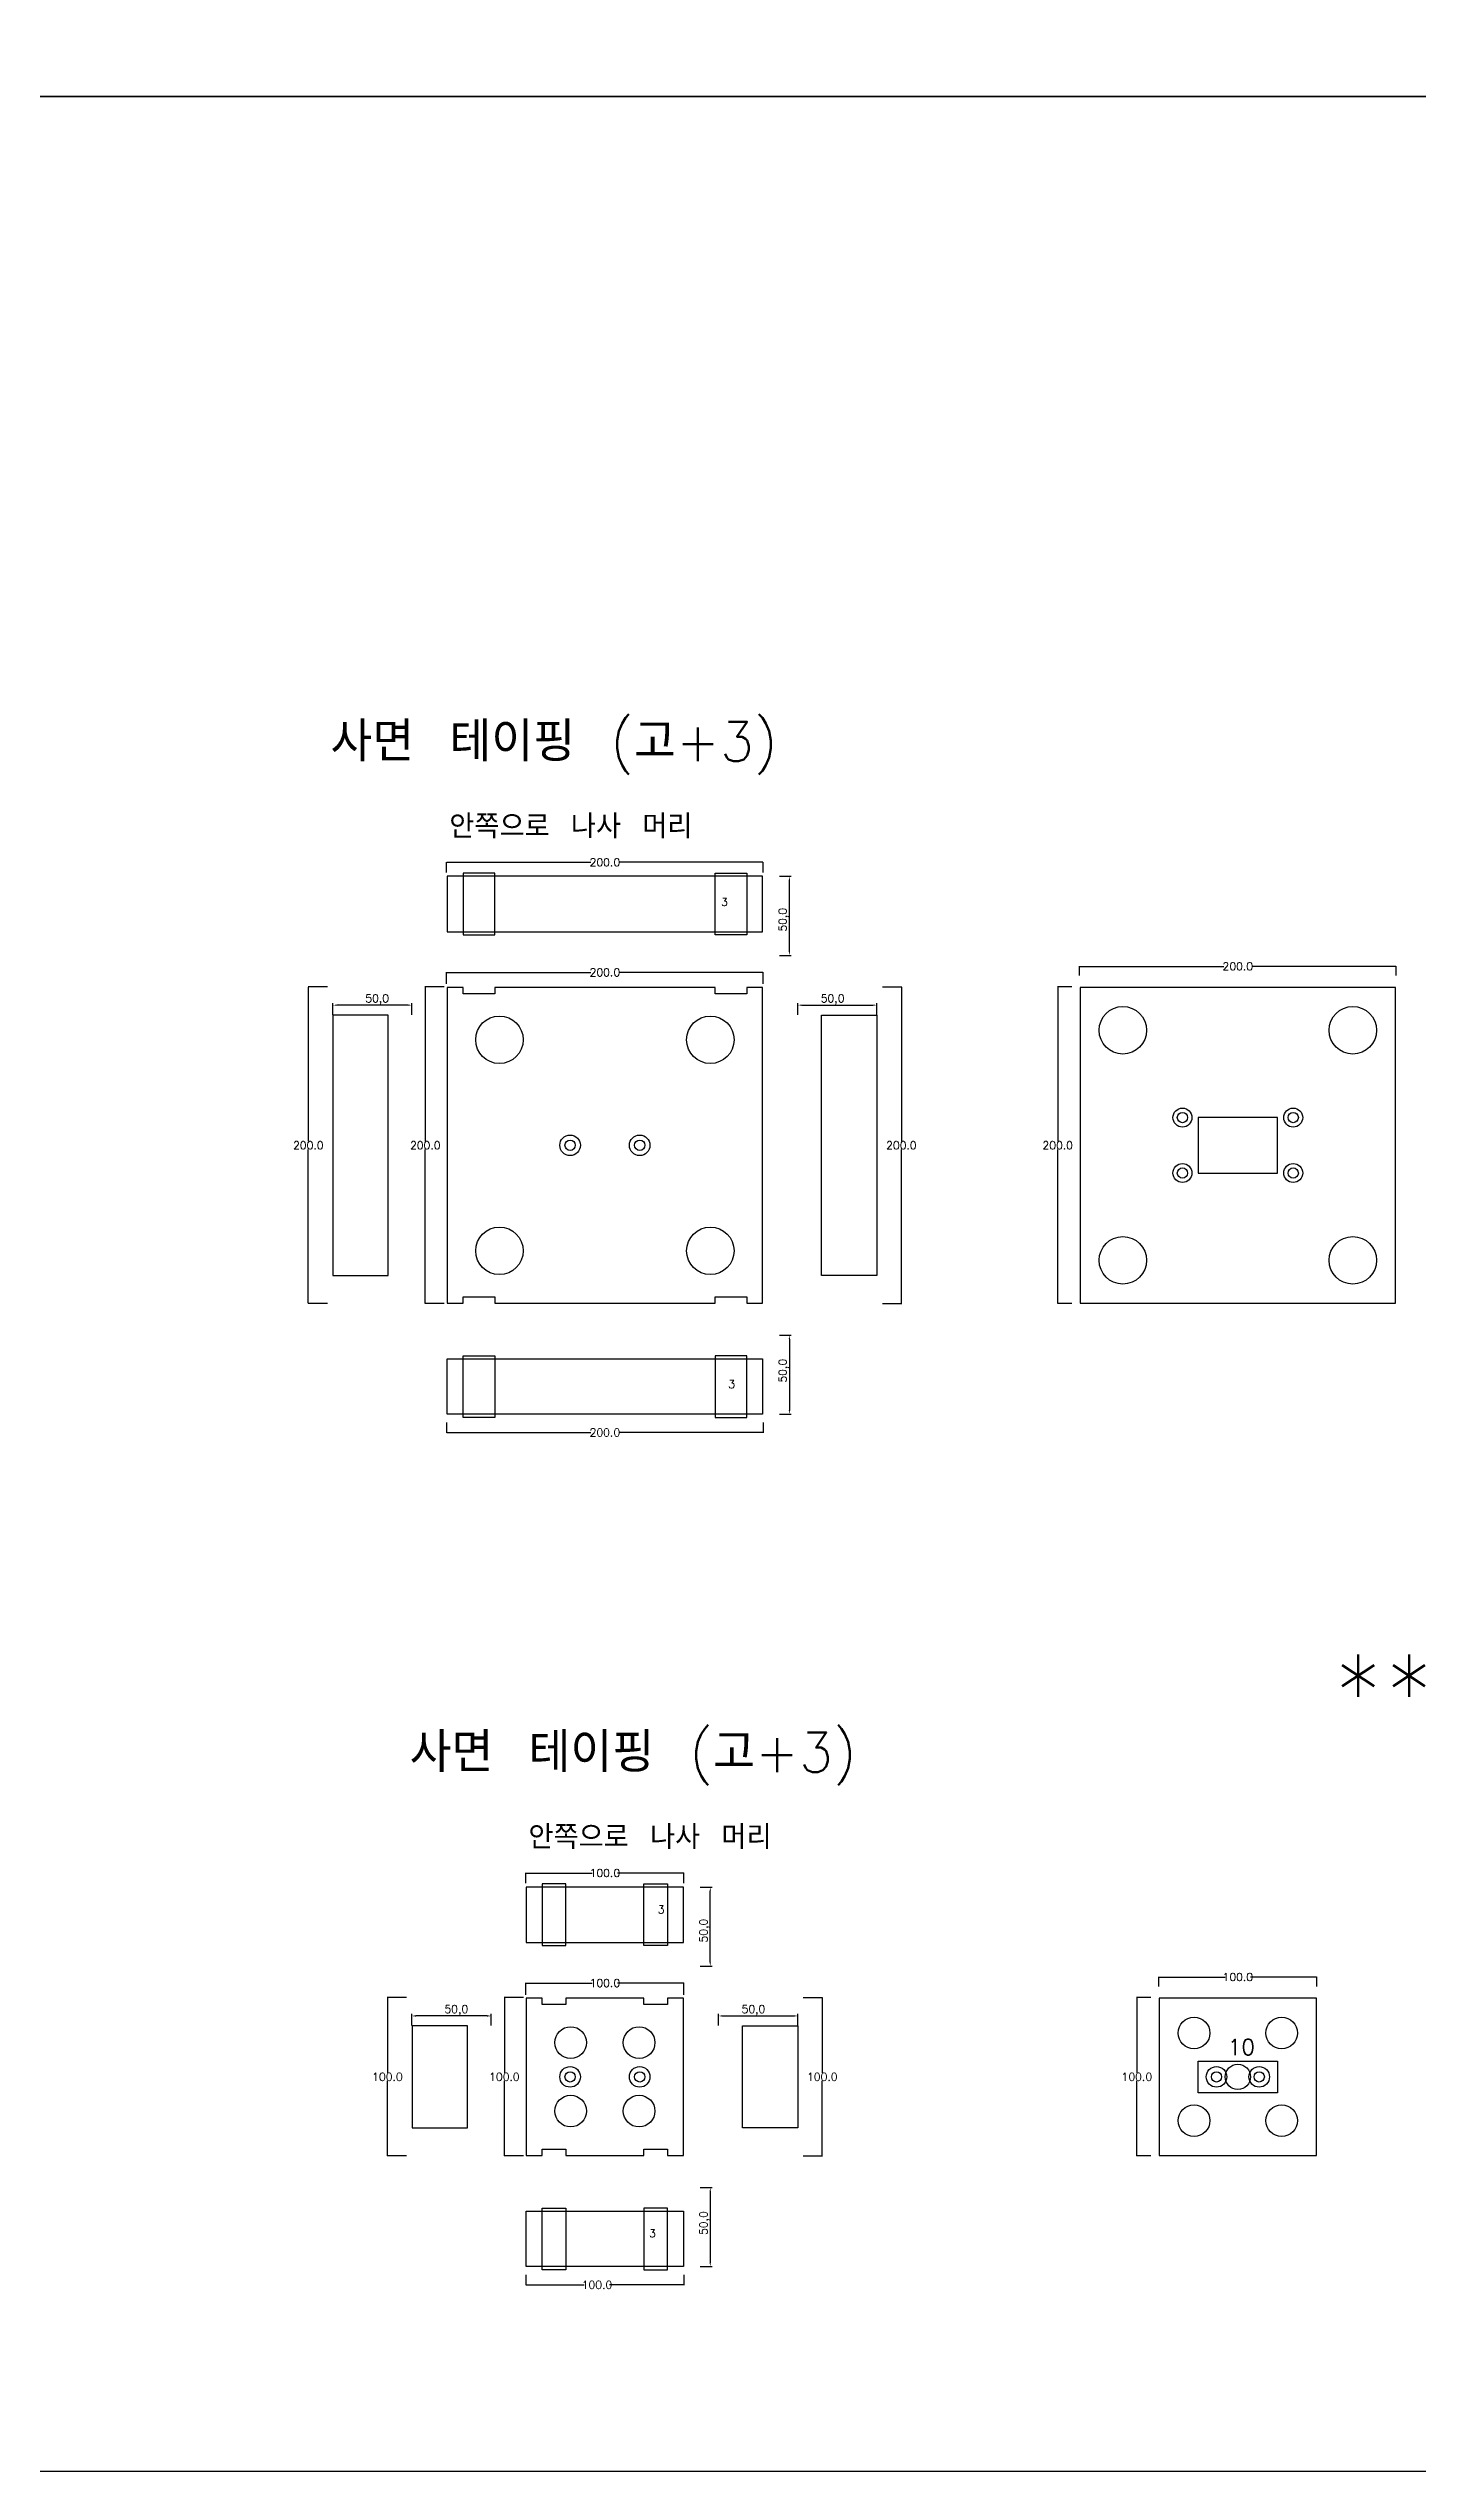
# Model space of a CAD drawing. Header units: millimetres. Extents: x 13291 to 28291, y 200 to 6643.
# Drawn here: x 16435 to 17300, y 200 to 1730 of the extents above; entities that cross this region are included whole.
import ezdxf

# ---------------------------------------------------------------- set-up
doc = ezdxf.new("R2010")
doc.units = ezdxf.units.MM
for name, color, linetype in [('TEXT', 3, 'Continuous'), ('볼트 구멍', 7, 'Continuous'), ('치구', 7, 'Continuous'), ('치수', 7, 'Continuous')]:
    doc.layers.add(name, color=color, linetype=linetype)
doc.styles.get("Standard").update_dxf_attribs({"font": 'txt.shx', "bigfont": 'whgtxt.shx'})
doc.dimstyles.new('ISO-25', dxfattribs={"dimtxt": 2.5, "dimasz": 2.5, "dimexe": 1.25, "dimexo": 0.625, "dimtad": 1, "dimtxsty": 'Standard', "dimcen": 2.5, "dimadec": 0, "dimazin": 0, "dimtfac": 1, "dimtmove": 0, "dimatfit": 3, "dimfxl": 0, "dimarcsym": 0})
doc.dimstyles.get("Standard").update_dxf_attribs({"dimtxt": 7, "dimasz": 0.18, "dimexe": 0.18, "dimexo": 0.0625, "dimgap": 0.09, "dimtad": 0, "dimtih": 1, "dimtoh": 1, "dimdec": 1, "dimzin": 0, "dimdsep": 46, "dimtxsty": 'Standard', "dimcen": 0.09, "dimadec": 0, "dimazin": 0, "dimtfac": 1, "dimtdec": 1, "dimtofl": 0, "dimtmove": 0, "dimatfit": 3, "dimfxl": 0, "dimtolj": 1, "dimtzin": 0, "dimarcsym": 0})

# ---------------------------------------------------------------- blocks, each defined once
blk = doc.blocks.new('*D167')
at = {"layer": 'Defpoints', "color": 0, "linetype": 'Continuous'}
for p in [(16686.5, 862.3), (16886.5, 862.3), (16886.5, 855.9)]:
    blk.add_point(p, dxfattribs=at)
at = {"layer": '치수', "color": 0, "linetype": 'Continuous', "lineweight": -2}
for p, q in [((16686.5, 862.2), (16686.5, 855.7)), ((16886.5, 862.2), (16886.5, 855.7)), ((16686.7, 855.9), (16777.7, 855.9)), ((16886.3, 855.9), (16795.4, 855.9))]:
    blk.add_line(p, q, dxfattribs=at)
at = {"layer": '치수', "color": 0, "linetype": 'Continuous'}
for points in [[(16686.7, 855.9), (16686.7, 855.9), (16686.5, 855.9)], [(16886.3, 855.9), (16886.3, 855.9), (16886.5, 855.9)]]:
    blk.add_solid(points, dxfattribs=at)
at = {"layer": '치수', "color": 0, "linetype": 'Continuous', "insert": (16786.5, 855.9), "char_height": 5, "attachment_point": 5}
blk.add_mtext('\\A1;200.0', dxfattribs=at)
blk = doc.blocks.new('*D168')
at = {"layer": 'Defpoints', "color": 0, "linetype": 'Continuous'}
for p in [(16686.5, 1209.6), (16886.5, 1216), (16886.5, 1209.6)]:
    blk.add_point(p, dxfattribs=at)
at = {"layer": '치수', "color": 0, "linetype": 'Continuous', "lineweight": -2}
for p, q in [((16686.5, 1209.6), (16686.5, 1216.2)), ((16686.7, 1216), (16777.7, 1216)), ((16886.3, 1216), (16795.4, 1216)), ((16886.5, 1209.6), (16886.5, 1216.2))]:
    blk.add_line(p, q, dxfattribs=at)
at = {"layer": '치수', "color": 0, "linetype": 'Continuous'}
for points in [[(16686.7, 1216), (16686.7, 1216), (16686.5, 1216)], [(16886.3, 1216), (16886.3, 1216), (16886.5, 1216)]]:
    blk.add_solid(points, dxfattribs=at)
at = {"layer": '치수', "color": 0, "linetype": 'Continuous', "insert": (16786.5, 1216), "char_height": 5, "attachment_point": 5}
blk.add_mtext('\\A1;200.0', dxfattribs=at)
blk = doc.blocks.new('*D169')
at = {"layer": 'Defpoints', "color": 0, "linetype": 'Continuous'}
for p in [(16686.5, 1139.1), (16886.5, 1146.5), (16886.5, 1139.1)]:
    blk.add_point(p, dxfattribs=at)
at = {"layer": '치수', "color": 0, "linetype": 'Continuous', "lineweight": -2}
for p, q in [((16686.5, 1139.2), (16686.5, 1146.7)), ((16686.7, 1146.5), (16777.7, 1146.5)), ((16886.3, 1146.5), (16795.4, 1146.5)), ((16886.5, 1139.2), (16886.5, 1146.7))]:
    blk.add_line(p, q, dxfattribs=at)
at = {"layer": '치수', "color": 0, "linetype": 'Continuous'}
for points in [[(16686.7, 1146.5), (16686.7, 1146.5), (16686.5, 1146.5)], [(16886.3, 1146.5), (16886.3, 1146.5), (16886.5, 1146.5)]]:
    blk.add_solid(points, dxfattribs=at)
at = {"layer": '치수', "color": 0, "linetype": 'Continuous', "insert": (16786.5, 1146.5), "char_height": 5, "attachment_point": 5}
blk.add_mtext('\\A1;200.0', dxfattribs=at)
blk = doc.blocks.new('*D170')
at = {"layer": 'Defpoints', "color": 0, "linetype": 'Continuous'}
for p in [(16836.5, 508.2), (16736.5, 500.8), (16836.5, 500.8)]:
    blk.add_point(p, dxfattribs=at)
at = {"layer": '치수', "color": 0, "linetype": 'Continuous', "lineweight": -2}
for p, q in [((16736.5, 500.8), (16736.5, 508.4)), ((16736.7, 508.2), (16778.5, 508.2)), ((16836.3, 508.2), (16794.5, 508.2)), ((16836.5, 500.8), (16836.5, 508.4))]:
    blk.add_line(p, q, dxfattribs=at)
at = {"layer": '치수', "color": 0, "linetype": 'Continuous'}
for points in [[(16736.7, 508.2), (16736.7, 508.2), (16736.5, 508.2)], [(16836.3, 508.2), (16836.3, 508.2), (16836.5, 508.2)]]:
    blk.add_solid(points, dxfattribs=at)
at = {"layer": '치수', "color": 0, "linetype": 'Continuous', "insert": (16786.5, 508.2), "char_height": 5, "attachment_point": 5}
blk.add_mtext('\\A1;100.0', dxfattribs=at)
blk = doc.blocks.new('*D171')
at = {"layer": 'Defpoints', "color": 0, "linetype": 'Continuous'}
for p in [(16736.5, 324), (16836.5, 324), (16836.5, 317.6)]:
    blk.add_point(p, dxfattribs=at)
at = {"layer": '치수', "color": 0, "linetype": 'Continuous', "lineweight": -2}
for p, q in [((16736.5, 323.9), (16736.5, 317.4)), ((16836.5, 323.9), (16836.5, 317.4)), ((16736.7, 317.6), (16773.5, 317.6)), ((16836.3, 317.6), (16789.5, 317.6))]:
    blk.add_line(p, q, dxfattribs=at)
at = {"layer": '치수', "color": 0, "linetype": 'Continuous'}
for points in [[(16736.7, 317.6), (16736.7, 317.6), (16736.5, 317.6)], [(16836.3, 317.6), (16836.3, 317.6), (16836.5, 317.6)]]:
    blk.add_solid(points, dxfattribs=at)
at = {"layer": '치수', "color": 0, "linetype": 'Continuous', "insert": (16781.5, 317.6), "char_height": 5, "attachment_point": 5}
blk.add_mtext('\\A1;100.0', dxfattribs=at)
blk = doc.blocks.new('*D172')
at = {"layer": 'Defpoints', "color": 0, "linetype": 'Continuous'}
for p in [(16736.5, 571.3), (16836.5, 577.7), (16836.5, 571.3)]:
    blk.add_point(p, dxfattribs=at)
at = {"layer": '치수', "color": 0, "linetype": 'Continuous', "lineweight": -2}
for p, q in [((16736.5, 571.3), (16736.5, 577.8)), ((16736.7, 577.7), (16778.5, 577.7)), ((16836.3, 577.7), (16794.5, 577.7)), ((16836.5, 571.3), (16836.5, 577.8))]:
    blk.add_line(p, q, dxfattribs=at)
at = {"layer": '치수', "color": 0, "linetype": 'Continuous'}
for points in [[(16736.7, 577.7), (16736.7, 577.6), (16736.5, 577.7)], [(16836.3, 577.7), (16836.3, 577.6), (16836.5, 577.7)]]:
    blk.add_solid(points, dxfattribs=at)
at = {"layer": '치수', "color": 0, "linetype": 'Continuous', "insert": (16786.5, 577.7), "char_height": 5, "attachment_point": 5}
blk.add_mtext('\\A1;100.0', dxfattribs=at)
blk = doc.blocks.new('*D203')
at = {"layer": 'Defpoints', "color": 0, "linetype": 'Continuous'}
for p in [(16661.2, 499), (16649.1, 399), (16661.2, 399)]:
    blk.add_point(p, dxfattribs=at)
at = {"layer": '치수', "color": 0, "linetype": 'Continuous', "lineweight": -2}
for p, q in [((16661.2, 499), (16649, 499)), ((16649.1, 498.8), (16649.1, 451.6)), ((16649.1, 399.1), (16649.1, 446.4)), ((16661.2, 399), (16649, 399))]:
    blk.add_line(p, q, dxfattribs=at)
at = {"layer": '치수', "color": 0, "linetype": 'Continuous'}
for points in [[(16649.1, 498.8), (16649.2, 498.8), (16649.1, 499)], [(16649.1, 399.1), (16649.2, 399.1), (16649.1, 399)]]:
    blk.add_solid(points, dxfattribs=at)
at = {"layer": '치수', "color": 0, "linetype": 'Continuous', "insert": (16649.1, 449), "char_height": 5, "attachment_point": 5}
blk.add_mtext('\\A1;100.0', dxfattribs=at)
blk = doc.blocks.new('*D204')
at = {"layer": 'Defpoints', "color": 0}
for p in [(16664.6, 487.4), (16664.6, 480.7), (16714.6, 480.7)]:
    blk.add_point(p, dxfattribs=at)
at = {"layer": '치수', "color": 0, "lineweight": -2}
for p, q in [((16664.6, 481.3), (16664.6, 488.7)), ((16712.1, 487.4), (16667.1, 487.4)), ((16714.6, 481.3), (16714.6, 488.7))]:
    blk.add_line(p, q, dxfattribs=at)
at = {"layer": '치수', "color": 0}
for points in [[(16667.1, 487.9), (16667.1, 487), (16664.6, 487.4)], [(16712.1, 487.9), (16712.1, 487), (16714.6, 487.4)]]:
    blk.add_solid(points, dxfattribs=at)
at = {"layer": '치수', "color": 0, "insert": (16692.6, 491), "char_height": 5, "attachment_point": 5}
blk.add_mtext('50,0', dxfattribs=at)
blk = doc.blocks.new('*D205')
at = {"layer": 'Defpoints', "color": 0, "linetype": 'Continuous'}
for p in [(16735.1, 499), (16723, 399), (16735.1, 399)]:
    blk.add_point(p, dxfattribs=at)
at = {"layer": '치수', "color": 0, "linetype": 'Continuous', "lineweight": -2}
for p, q in [((16735, 499), (16722.8, 499)), ((16723, 498.8), (16723, 451.6)), ((16723, 399.1), (16723, 446.4)), ((16735, 399), (16722.8, 399))]:
    blk.add_line(p, q, dxfattribs=at)
at = {"layer": '치수', "color": 0, "linetype": 'Continuous'}
for points in [[(16723, 498.8), (16723, 498.8), (16723, 499)], [(16723, 399.1), (16723, 399.1), (16723, 399)]]:
    blk.add_solid(points, dxfattribs=at)
at = {"layer": '치수', "color": 0, "linetype": 'Continuous', "insert": (16723, 449), "char_height": 5, "attachment_point": 5}
blk.add_mtext('\\A1;100.0', dxfattribs=at)
blk = doc.blocks.new('*D255')
at = {"layer": 'Defpoints', "color": 0, "linetype": 'Continuous'}
for p in [(16685.1, 1137.3), (16673, 937.3), (16685.1, 937.3)]:
    blk.add_point(p, dxfattribs=at)
at = {"layer": '치수', "color": 0, "linetype": 'Continuous', "lineweight": -2}
for p, q in [((16685, 1137.3), (16672.8, 1137.3)), ((16673, 1137.1), (16673, 1039.9)), ((16673, 937.5), (16673, 1034.7)), ((16685, 937.3), (16672.8, 937.3))]:
    blk.add_line(p, q, dxfattribs=at)
at = {"layer": '치수', "color": 0, "linetype": 'Continuous'}
for points in [[(16673, 1137.1), (16673, 1137.1), (16673, 1137.3)], [(16673, 937.5), (16673, 937.5), (16673, 937.3)]]:
    blk.add_solid(points, dxfattribs=at)
at = {"layer": '치수', "color": 0, "linetype": 'Continuous', "insert": (16673, 1037.3), "char_height": 5, "attachment_point": 5}
blk.add_mtext('\\A1;200.0', dxfattribs=at)
blk = doc.blocks.new('*D256')
at = {"layer": 'Defpoints', "color": 0, "linetype": 'Continuous'}
for p in [(16611.2, 1137.3), (16599.1, 937.3), (16611.2, 937.3)]:
    blk.add_point(p, dxfattribs=at)
at = {"layer": '치수', "color": 0, "linetype": 'Continuous', "lineweight": -2}
for p, q in [((16611.2, 1137.3), (16599, 1137.3)), ((16599.1, 1137.1), (16599.1, 1039.9)), ((16599.1, 937.5), (16599.1, 1034.7)), ((16611.2, 937.3), (16599, 937.3))]:
    blk.add_line(p, q, dxfattribs=at)
at = {"layer": '치수', "color": 0, "linetype": 'Continuous'}
for points in [[(16599.1, 1137.1), (16599.2, 1137.1), (16599.1, 1137.3)], [(16599.1, 937.5), (16599.2, 937.5), (16599.1, 937.3)]]:
    blk.add_solid(points, dxfattribs=at)
at = {"layer": '치수', "color": 0, "linetype": 'Continuous', "insert": (16599.1, 1037.3), "char_height": 5, "attachment_point": 5}
blk.add_mtext('\\A1;200.0', dxfattribs=at)
blk = doc.blocks.new('*D257')
at = {"layer": 'Defpoints', "color": 0}
for p in [(16614.6, 1125.8), (16614.6, 1119), (16664.6, 1119)]:
    blk.add_point(p, dxfattribs=at)
at = {"layer": '치수', "color": 0, "lineweight": -2}
for p, q in [((16614.6, 1119.6), (16614.6, 1127)), ((16662.1, 1125.8), (16617.1, 1125.8)), ((16664.6, 1119.6), (16664.6, 1127))]:
    blk.add_line(p, q, dxfattribs=at)
at = {"layer": '치수', "color": 0}
for points in [[(16617.1, 1126.2), (16617.1, 1125.4), (16614.6, 1125.8)], [(16662.1, 1126.2), (16662.1, 1125.4), (16664.6, 1125.8)]]:
    blk.add_solid(points, dxfattribs=at)
at = {"layer": '치수', "color": 0, "insert": (16642.6, 1129.3), "char_height": 5, "attachment_point": 5}
blk.add_mtext('50,0', dxfattribs=at)
blk = doc.blocks.new('*D261')
at = {"layer": 'Defpoints', "color": 0, "linetype": 'Continuous'}
for p in [(17136.5, 506.1), (17236.5, 512), (17236.5, 506.1)]:
    blk.add_point(p, dxfattribs=at)
at = {"layer": '치수', "color": 0, "linetype": 'Continuous', "lineweight": -2}
for p, q in [((17136.5, 506.1), (17136.5, 512.1)), ((17136.7, 512), (17178.5, 512)), ((17236.3, 512), (17194.5, 512)), ((17236.5, 506.1), (17236.5, 512.1))]:
    blk.add_line(p, q, dxfattribs=at)
at = {"layer": '치수', "color": 0, "linetype": 'Continuous'}
for points in [[(17136.7, 512), (17136.7, 511.9), (17136.5, 512)], [(17236.3, 512), (17236.3, 511.9), (17236.5, 512)]]:
    blk.add_solid(points, dxfattribs=at)
at = {"layer": '치수', "color": 0, "linetype": 'Continuous', "insert": (17186.5, 512), "char_height": 5, "attachment_point": 5}
blk.add_mtext('\\A1;100.0', dxfattribs=at)
blk = doc.blocks.new('*D268')
at = {"layer": 'Defpoints', "color": 0, "linetype": 'Continuous'}
for p in [(17131.6, 499), (17122.7, 399), (17131.6, 399)]:
    blk.add_point(p, dxfattribs=at)
at = {"layer": '치수', "color": 0, "linetype": 'Continuous', "lineweight": -2}
for p, q in [((17131.6, 499), (17122.5, 499)), ((17122.7, 498.8), (17122.7, 451.6)), ((17122.7, 399.1), (17122.7, 446.4)), ((17131.6, 399), (17122.5, 399))]:
    blk.add_line(p, q, dxfattribs=at)
at = {"layer": '치수', "color": 0, "linetype": 'Continuous'}
for points in [[(17122.7, 498.8), (17122.8, 498.8), (17122.7, 499)], [(17122.7, 399.1), (17122.8, 399.1), (17122.7, 399)]]:
    blk.add_solid(points, dxfattribs=at)
at = {"layer": '치수', "color": 0, "linetype": 'Continuous', "insert": (17122.7, 449), "char_height": 5, "attachment_point": 5}
blk.add_mtext('\\A1;100.0', dxfattribs=at)
blk = doc.blocks.new('*D269')
at = {"layer": 'Defpoints', "color": 0, "linetype": 'Continuous'}
for p in [(16911.8, 499), (16911.8, 399), (16923.9, 399)]:
    blk.add_point(p, dxfattribs=at)
at = {"layer": '치수', "color": 0, "linetype": 'Continuous', "lineweight": -2}
for p, q in [((16911.9, 499), (16924.1, 499)), ((16923.9, 498.8), (16923.9, 451.6)), ((16923.9, 399.1), (16923.9, 446.4)), ((16911.9, 399), (16924.1, 399))]:
    blk.add_line(p, q, dxfattribs=at)
at = {"layer": '치수', "color": 0, "linetype": 'Continuous'}
for points in [[(16923.9, 498.8), (16923.9, 498.8), (16923.9, 499)], [(16923.9, 399.1), (16923.9, 399.1), (16923.9, 399)]]:
    blk.add_solid(points, dxfattribs=at)
at = {"layer": '치수', "color": 0, "linetype": 'Continuous', "insert": (16923.9, 449), "char_height": 5, "attachment_point": 5}
blk.add_mtext('\\A1;100.0', dxfattribs=at)
blk = doc.blocks.new('*D270')
at = {"layer": 'Defpoints', "color": 0}
for p in [(16846.2, 379.1), (16846.2, 329.1), (16853.1, 329.1)]:
    blk.add_point(p, dxfattribs=at)
at = {"layer": '치수', "color": 0, "lineweight": -2}
for p, q in [((16846.8, 379.1), (16854.3, 379.1)), ((16853.1, 376.6), (16853.1, 331.6)), ((16846.8, 329.1), (16854.3, 329.1))]:
    blk.add_line(p, q, dxfattribs=at)
at = {"layer": '치수', "color": 0}
for points in [[(16852.7, 376.6), (16853.5, 376.6), (16853.1, 379.1)], [(16852.7, 331.6), (16853.5, 331.6), (16853.1, 329.1)]]:
    blk.add_solid(points, dxfattribs=at)
at = {"layer": '치수', "color": 0, "insert": (16849.6, 356.6), "char_height": 5, "attachment_point": 5, "rotation": 90}
blk.add_mtext('50,0', dxfattribs=at)
blk = doc.blocks.new('*D271')
at = {"layer": 'Defpoints', "color": 0}
for p in [(16858.4, 480.7), (16908.4, 487.4), (16908.4, 480.7)]:
    blk.add_point(p, dxfattribs=at)
at = {"layer": '치수', "color": 0, "lineweight": -2}
for p, q in [((16858.4, 481.3), (16858.4, 488.7)), ((16860.9, 487.4), (16905.9, 487.4)), ((16908.4, 481.3), (16908.4, 488.7))]:
    blk.add_line(p, q, dxfattribs=at)
at = {"layer": '치수', "color": 0}
for points in [[(16860.9, 487.9), (16860.9, 487), (16858.4, 487.4)], [(16905.9, 487.9), (16905.9, 487), (16908.4, 487.4)]]:
    blk.add_solid(points, dxfattribs=at)
at = {"layer": '치수', "color": 0, "insert": (16880.4, 491), "char_height": 5, "attachment_point": 5}
blk.add_mtext('50,0', dxfattribs=at)
blk = doc.blocks.new('*D324')
at = {"layer": 'Defpoints', "color": 0, "linetype": 'Continuous'}
for p in [(17081.6, 1137.3), (17072.7, 937.3), (17081.6, 937.3)]:
    blk.add_point(p, dxfattribs=at)
at = {"layer": '치수', "color": 0, "linetype": 'Continuous', "lineweight": -2}
for p, q in [((17081.6, 1137.3), (17072.5, 1137.3)), ((17072.7, 1137.1), (17072.7, 1039.9)), ((17072.7, 937.5), (17072.7, 1034.7)), ((17081.6, 937.3), (17072.5, 937.3))]:
    blk.add_line(p, q, dxfattribs=at)
at = {"layer": '치수', "color": 0, "linetype": 'Continuous'}
for points in [[(17072.7, 1137.1), (17072.8, 1137.1), (17072.7, 1137.3)], [(17072.7, 937.5), (17072.8, 937.5), (17072.7, 937.3)]]:
    blk.add_solid(points, dxfattribs=at)
at = {"layer": '치수', "color": 0, "linetype": 'Continuous', "insert": (17072.7, 1037.3), "char_height": 5, "attachment_point": 5}
blk.add_mtext('\\A1;200.0', dxfattribs=at)
blk = doc.blocks.new('*D325')
at = {"layer": 'Defpoints', "color": 0, "linetype": 'Continuous'}
for p in [(16961.8, 1137.3), (16961.8, 937.3), (16973.9, 937.3)]:
    blk.add_point(p, dxfattribs=at)
at = {"layer": '치수', "color": 0, "linetype": 'Continuous', "lineweight": -2}
for p, q in [((16961.9, 1137.3), (16974.1, 1137.3)), ((16973.9, 1137.1), (16973.9, 1039.9)), ((16973.9, 937.5), (16973.9, 1034.7)), ((16961.9, 937.3), (16974.1, 937.3))]:
    blk.add_line(p, q, dxfattribs=at)
at = {"layer": '치수', "color": 0, "linetype": 'Continuous'}
for points in [[(16973.9, 1137.1), (16973.9, 1137.1), (16973.9, 1137.3)], [(16973.9, 937.5), (16973.9, 937.5), (16973.9, 937.3)]]:
    blk.add_solid(points, dxfattribs=at)
at = {"layer": '치수', "color": 0, "linetype": 'Continuous', "insert": (16973.9, 1037.3), "char_height": 5, "attachment_point": 5}
blk.add_mtext('\\A1;200.0', dxfattribs=at)
blk = doc.blocks.new('*D326')
at = {"layer": 'Defpoints', "color": 0}
for p in [(16896.2, 917.4), (16896.2, 867.4), (16903.1, 867.4)]:
    blk.add_point(p, dxfattribs=at)
at = {"layer": '치수', "color": 0, "lineweight": -2}
for p, q in [((16896.8, 917.4), (16904.3, 917.4)), ((16903.1, 914.9), (16903.1, 869.9)), ((16896.8, 867.4), (16904.3, 867.4))]:
    blk.add_line(p, q, dxfattribs=at)
at = {"layer": '치수', "color": 0}
for points in [[(16902.7, 914.9), (16903.5, 914.9), (16903.1, 917.4)], [(16902.7, 869.9), (16903.5, 869.9), (16903.1, 867.4)]]:
    blk.add_solid(points, dxfattribs=at)
at = {"layer": '치수', "color": 0, "insert": (16899.6, 894.9), "char_height": 5, "attachment_point": 5, "rotation": 90}
blk.add_mtext('50,0', dxfattribs=at)
blk = doc.blocks.new('*D327')
at = {"layer": 'Defpoints', "color": 0, "linetype": 'Continuous'}
for p in [(17286.5, 1150.3), (17086.5, 1144.4), (17286.5, 1144.4)]:
    blk.add_point(p, dxfattribs=at)
at = {"layer": '치수', "color": 0, "linetype": 'Continuous', "lineweight": -2}
for p, q in [((17086.5, 1144.5), (17086.5, 1150.5)), ((17086.7, 1150.3), (17177.7, 1150.3)), ((17286.3, 1150.3), (17195.4, 1150.3)), ((17286.5, 1144.5), (17286.5, 1150.5))]:
    blk.add_line(p, q, dxfattribs=at)
at = {"layer": '치수', "color": 0, "linetype": 'Continuous'}
for points in [[(17086.7, 1150.3), (17086.7, 1150.3), (17086.5, 1150.3)], [(17286.3, 1150.3), (17286.3, 1150.3), (17286.5, 1150.3)]]:
    blk.add_solid(points, dxfattribs=at)
at = {"layer": '치수', "color": 0, "linetype": 'Continuous', "insert": (17186.5, 1150.3), "char_height": 5, "attachment_point": 5}
blk.add_mtext('\\A1;200.0', dxfattribs=at)
blk = doc.blocks.new('*D328')
at = {"layer": 'Defpoints', "color": 0}
for p in [(16908.4, 1119), (16958.4, 1125.8), (16958.4, 1119)]:
    blk.add_point(p, dxfattribs=at)
at = {"layer": '치수', "color": 0, "lineweight": -2}
for p, q in [((16908.4, 1119.6), (16908.4, 1127)), ((16910.9, 1125.8), (16955.9, 1125.8)), ((16958.4, 1119.6), (16958.4, 1127))]:
    blk.add_line(p, q, dxfattribs=at)
at = {"layer": '치수', "color": 0}
for points in [[(16910.9, 1126.2), (16910.9, 1125.4), (16908.4, 1125.8)], [(16955.9, 1126.2), (16955.9, 1125.4), (16958.4, 1125.8)]]:
    blk.add_solid(points, dxfattribs=at)
at = {"layer": '치수', "color": 0, "insert": (16930.4, 1129.3), "char_height": 5, "attachment_point": 5}
blk.add_mtext('50,0', dxfattribs=at)
blk = doc.blocks.new('*D329')
at = {"layer": 'Defpoints', "color": 0}
for p in [(16896.2, 1207.2), (16903.1, 1207.2), (16896.2, 1157.2)]:
    blk.add_point(p, dxfattribs=at)
at = {"layer": '치수', "color": 0, "lineweight": -2}
for p, q in [((16896.8, 1207.2), (16904.3, 1207.2)), ((16903.1, 1159.7), (16903.1, 1204.7)), ((16896.8, 1157.2), (16904.3, 1157.2))]:
    blk.add_line(p, q, dxfattribs=at)
at = {"layer": '치수', "color": 0}
for points in [[(16902.7, 1204.7), (16903.5, 1204.7), (16903.1, 1207.2)], [(16902.7, 1159.7), (16903.5, 1159.7), (16903.1, 1157.2)]]:
    blk.add_solid(points, dxfattribs=at)
at = {"layer": '치수', "color": 0, "insert": (16899.6, 1179.7), "char_height": 5, "attachment_point": 5, "rotation": 90}
blk.add_mtext('50,0', dxfattribs=at)
blk = doc.blocks.new('*D330')
at = {"layer": 'Defpoints', "color": 0}
for p in [(16846.2, 568.8), (16853.1, 568.8), (16846.2, 518.8)]:
    blk.add_point(p, dxfattribs=at)
at = {"layer": '치수', "color": 0, "lineweight": -2}
for p, q in [((16846.8, 568.8), (16854.3, 568.8)), ((16853.1, 521.3), (16853.1, 566.3)), ((16846.8, 518.8), (16854.3, 518.8))]:
    blk.add_line(p, q, dxfattribs=at)
at = {"layer": '치수', "color": 0}
for points in [[(16852.7, 566.3), (16853.5, 566.3), (16853.1, 568.8)], [(16852.7, 521.3), (16853.5, 521.3), (16853.1, 518.8)]]:
    blk.add_solid(points, dxfattribs=at)
at = {"layer": '치수', "color": 0, "insert": (16849.6, 541.3), "char_height": 5, "attachment_point": 5, "rotation": 90}
blk.add_mtext('50,0', dxfattribs=at)

msp = doc.modelspace()

# ---------------------------------------------------------------- linework, layer by layer
at = {"layer": 'TEXT', "color": 6}
for points in [[(16291.441, 1699.699), (16291.441, 3199.699), (19291.441, 3199.699), (19291.441, 1699.699)], [(16291.441, 199.699), (16291.441, 1699.699), (19291.441, 1699.699), (19291.441, 199.699)]]:
    msp.add_lwpolyline(points, close=True, dxfattribs=at)
at = {"layer": '볼트 구멍', "color": 3}
msp.add_lwpolyline([(17211.517, 1019.791), (17211.517, 1054.791), (17161.517, 1054.791), (17161.517, 1019.791)], close=True, dxfattribs=at)
at = {"layer": '볼트 구멍', "color": 1}
msp.add_lwpolyline([(17161.517, 458.962), (17211.517, 458.962), (17211.517, 438.962), (17161.517, 438.962)], close=True, dxfattribs=at)
at = {"layer": '볼트 구멍', "color": 6}
for centre, radius in [((17151.517, 1054.791), 6), ((17221.517, 1054.791), 6), ((17151.517, 1019.791), 6), ((17221.517, 1019.791), 6), ((17173.017, 448.962), 6.5), ((17200.017, 448.962), 6.5)]:
    msp.add_circle(centre, radius, dxfattribs=at)
at = {"layer": '볼트 구멍', "color": 3}
for centre, radius in [((17151.517, 1054.791), 3.25), ((17221.517, 1054.791), 3.25), ((16764.517, 1037.291), 3.25), ((16808.517, 1037.291), 3.25), ((17151.517, 1019.791), 3.25), ((17221.517, 1019.791), 3.25), ((16764.517, 448.962), 3.25), ((16808.517, 448.962), 3.25), ((17173.017, 448.962), 3.25), ((17186.517, 448.962), 8), ((17200.017, 448.962), 3.25)]:
    msp.add_circle(centre, radius, dxfattribs=at)
at = {"layer": '볼트 구멍', "color": 2}
for centre in [(16764.517, 1037.291), (16808.517, 1037.291), (16764.517, 448.962), (16808.517, 448.962)]:
    msp.add_circle(centre, 6.5, dxfattribs=at)
at = {"layer": '치구', "color": 1}
for points in [[(16696.867, 1170.16), (16716.867, 1170.16), (16716.867, 1209.157), (16696.867, 1209.157)], [(16876.167, 1170.16), (16856.167, 1170.16), (16856.167, 1209.157), (16876.167, 1209.157)], [(16696.867, 904.422), (16716.867, 904.422), (16716.867, 865.425), (16696.867, 865.425)], [(16876.167, 904.422), (16856.167, 904.422), (16856.167, 865.425), (16876.167, 865.425)], [(16746.867, 531.831), (16761.867, 531.831), (16761.867, 570.829), (16746.867, 570.829)], [(16826.167, 531.831), (16811.167, 531.831), (16811.167, 570.829), (16826.167, 570.829)], [(16746.867, 366.093), (16761.867, 366.093), (16761.867, 327.096), (16746.867, 327.096)], [(16826.167, 366.093), (16811.167, 366.093), (16811.167, 327.096), (16826.167, 327.096)]]:
    msp.add_lwpolyline(points, close=True, dxfattribs=at)
at = {"layer": '치구'}
for points in [[(16686.867, 1172.16), (16886.167, 1172.16), (16886.167, 1207.16), (16686.867, 1207.16)], [(16686.867, 937.641), (16696.867, 937.641), (16696.867, 941.641), (16716.867, 941.641), (16716.867, 937.641), (16856.167, 937.641), (16856.167, 941.641), (16876.167, 941.641), (16876.167, 937.641), (16886.167, 937.641), (16886.167, 1136.941), (16876.167, 1136.941), (16876.167, 1132.941), (16856.167, 1132.941), (16856.167, 1136.941), (16716.867, 1136.941), (16716.867, 1132.941), (16696.867, 1132.941), (16696.867, 1136.941), (16686.867, 1136.941)], [(17086.867, 1136.941), (17086.867, 937.641), (17286.167, 937.641), (17286.167, 1136.941)], [(16649.617, 1119.541), (16614.617, 1119.541), (16614.617, 955.041), (16649.617, 955.041)], [(16923.417, 1119.541), (16958.417, 1119.541), (16958.417, 955.041), (16923.417, 955.041)], [(16686.867, 902.422), (16886.167, 902.422), (16886.167, 867.422), (16686.867, 867.422)], [(16736.867, 533.831), (16836.167, 533.831), (16836.167, 568.831), (16736.867, 568.831)], [(16736.867, 399.312), (16746.867, 399.312), (16746.867, 403.312), (16761.867, 403.312), (16761.867, 399.312), (16811.167, 399.312), (16811.167, 403.312), (16826.167, 403.312), (16826.167, 399.312), (16836.167, 399.312), (16836.167, 498.612), (16826.167, 498.612), (16826.167, 494.612), (16811.167, 494.612), (16811.167, 498.612), (16761.867, 498.612), (16761.867, 494.612), (16746.867, 494.612), (16746.867, 498.612), (16736.867, 498.612)], [(17136.867, 498.612), (17136.867, 399.312), (17236.167, 399.312), (17236.167, 498.612)], [(16699.617, 481.212), (16664.617, 481.212), (16664.617, 416.712), (16699.617, 416.712)], [(16873.417, 481.212), (16908.417, 481.212), (16908.417, 416.712), (16873.417, 416.712)], [(16736.867, 364.093), (16836.167, 364.093), (16836.167, 329.093), (16736.867, 329.093)]]:
    msp.add_lwpolyline(points, close=True, dxfattribs=at)
for centre, radius in [((16719.867, 1103.941), 15), ((16853.167, 1103.941), 15), ((17113.867, 1109.941), 15), ((17259.167, 1109.941), 15), ((16719.867, 970.641), 15), ((16853.167, 970.641), 15), ((17113.867, 964.641), 15), ((17259.167, 964.641), 15), ((16764.867, 470.612), 10), ((16808.167, 470.612), 10), ((17158.867, 476.612), 10), ((17214.167, 476.612), 10), ((16764.867, 427.312), 10), ((16808.167, 427.312), 10), ((17158.867, 421.312), 10), ((17214.167, 421.312), 10)]:
    msp.add_circle(centre, radius, dxfattribs=at)

# ---------------------------------------------------------------- texts
at = {"layer": 'TEXT', "linetype": 'Continuous'}
for p in [(16613.12, 1279.809), (16663.12, 641.48)]:
    msp.add_text('사면 테이핑 (고+3)', height=25, dxfattribs=at).set_placement(p)
at = {"layer": 'TEXT', "color": 1}
for s, height, p in [('안쪽으로 나사 머리', 15, (16688.171, 1231.218)), ('3', 5, (16859.979, 1188.461)), ('3', 5, (16864.508, 883.952)), ('안쪽으로 나사 머리', 15, (16738.171, 592.889)), ('3', 5, (16819.979, 552.133)), ('3', 5, (16814.508, 347.623))]:
    msp.add_text(s, height=height, dxfattribs=at).set_placement(p)
at = {"layer": 'TEXT', "color": 1, "linetype": 'Continuous'}
msp.add_text('***박스 고 (+2이상)***', height=46.875, dxfattribs=at).set_placement((17246.496, 668.889))
at = {"layer": '볼트 구멍', "color": 1}
msp.add_text('10', height=10, dxfattribs=at).set_placement((17180.152, 462.758))

# ---------------------------------------------------------------- dimensions: what is measured, and where the dimension line sits
at = {"layer": '치수', "color": 4, "linetype": 'Continuous'}
for base, p1, p2, picture, middle in [((16886.517, 1215.982), (16686.517, 1209.585), (16886.517, 1209.585), '*D168', (16786.517, 1215.982)), ((16886.517, 855.912), (16686.517, 862.309), (16886.517, 862.309), '*D167', (16786.517, 855.912)), ((16836.517, 577.653), (16736.517, 571.256), (16836.517, 571.256), '*D172', (16786.517, 577.653)), ((16836.517, 317.583), (16736.517, 323.98), (16836.517, 323.98), '*D171', (16781.517, 317.583))]:
    dim = msp.add_linear_dim(base=base, p1=p1, p2=p2, dimstyle='Standard', override={"dimtxt": 5}, dxfattribs=at)
    dim.commit()
    dim.dimension.update_dxf_attribs({"geometry": picture, "text_midpoint": middle, "dimtype": 160})
at = {"layer": '치수', "color": 4}
for base, p1, p2, angle, picture, middle in [((16903.094, 1207.16), (16896.197, 1157.16), (16896.197, 1207.16), 90, '*D329', (16903.094, 1179.66)), ((16614.617, 1125.768), (16664.617, 1118.991), (16614.617, 1118.991), 180, '*D257', (16642.617, 1125.768)), ((16903.094, 867.422), (16896.197, 917.422), (16896.197, 867.422), 270, '*D326', (16903.094, 894.922)), ((16853.094, 568.831), (16846.197, 518.831), (16846.197, 568.831), 90, '*D330', (16853.094, 541.331)), ((16664.617, 487.439), (16714.617, 480.662), (16664.617, 480.662), 180, '*D204', (16692.617, 487.439)), ((16853.094, 329.093), (16846.197, 379.093), (16846.197, 329.093), 270, '*D270', (16853.094, 356.593))]:
    dim = msp.add_linear_dim(base=base, p1=p1, p2=p2, angle=angle, dimstyle='ISO-25', override={"dimtxt": 5, "dimdec": 1, "dimzin": 0, "dimtdec": 1}, dxfattribs=at)
    dim.commit()
    dim.dimension.update_dxf_attribs({"geometry": picture, "text_midpoint": middle, "dimtype": 160})
at = {"layer": '치수', "color": 4, "linetype": 'Continuous'}
for base, p1, p2, picture, middle in [((16886.517, 1146.513), (16686.517, 1139.116), (16886.517, 1139.116), '*D169', (16786.517, 1146.513)), ((17286.517, 1150.282), (17086.517, 1144.398), (17286.517, 1144.398), '*D327', (17186.517, 1150.282)), ((16836.517, 508.184), (16736.517, 500.787), (16836.517, 500.787), '*D170', (16786.517, 508.184)), ((17236.517, 511.953), (17136.517, 506.069), (17236.517, 506.069), '*D261', (17186.517, 511.953))]:
    dim = msp.add_linear_dim(base=base, p1=p1, p2=p2, dimstyle='Standard', override={"dimtxt": 5}, dxfattribs=at)
    dim.commit()
    dim.dimension.update_dxf_attribs({"geometry": picture, "text_midpoint": middle})
for base, p1, p2, picture, middle in [((16599.149, 937.291), (16611.219, 1137.291), (16611.219, 937.291), '*D256', (16599.149, 1037.291)), ((16672.987, 937.291), (16685.057, 1137.291), (16685.057, 937.291), '*D255', (16672.987, 1037.291)), ((16973.885, 937.291), (16961.815, 1137.291), (16961.815, 937.291), '*D325', (16973.885, 1037.291)), ((17072.721, 937.291), (17081.626, 1137.291), (17081.626, 937.291), '*D324', (17072.721, 1037.291)), ((16649.149, 398.962), (16661.219, 498.962), (16661.219, 398.962), '*D203', (16649.149, 448.962)), ((16722.987, 398.962), (16735.057, 498.962), (16735.057, 398.962), '*D205', (16722.987, 448.962)), ((16923.885, 398.962), (16911.815, 498.962), (16911.815, 398.962), '*D269', (16923.885, 448.962)), ((17122.721, 398.962), (17131.626, 498.962), (17131.626, 398.962), '*D268', (17122.721, 448.962))]:
    dim = msp.add_linear_dim(base=base, p1=p1, p2=p2, angle=90, dimstyle='Standard', override={"dimtxt": 5}, dxfattribs=at)
    dim.commit()
    dim.dimension.update_dxf_attribs({"geometry": picture, "text_midpoint": middle})
at = {"layer": '치수', "color": 4}
for base, p1, p2, picture, middle in [((16958.417, 1125.768), (16908.417, 1118.991), (16958.417, 1118.991), '*D328', (16930.417, 1125.768)), ((16908.417, 487.439), (16858.417, 480.662), (16908.417, 480.662), '*D271', (16880.417, 487.439))]:
    dim = msp.add_linear_dim(base=base, p1=p1, p2=p2, dimstyle='ISO-25', override={"dimtxt": 5, "dimdec": 1, "dimzin": 0, "dimtdec": 1}, dxfattribs=at)
    dim.commit()
    dim.dimension.update_dxf_attribs({"geometry": picture, "text_midpoint": middle, "dimtype": 160})

doc.saveas('drawing.dxf')
